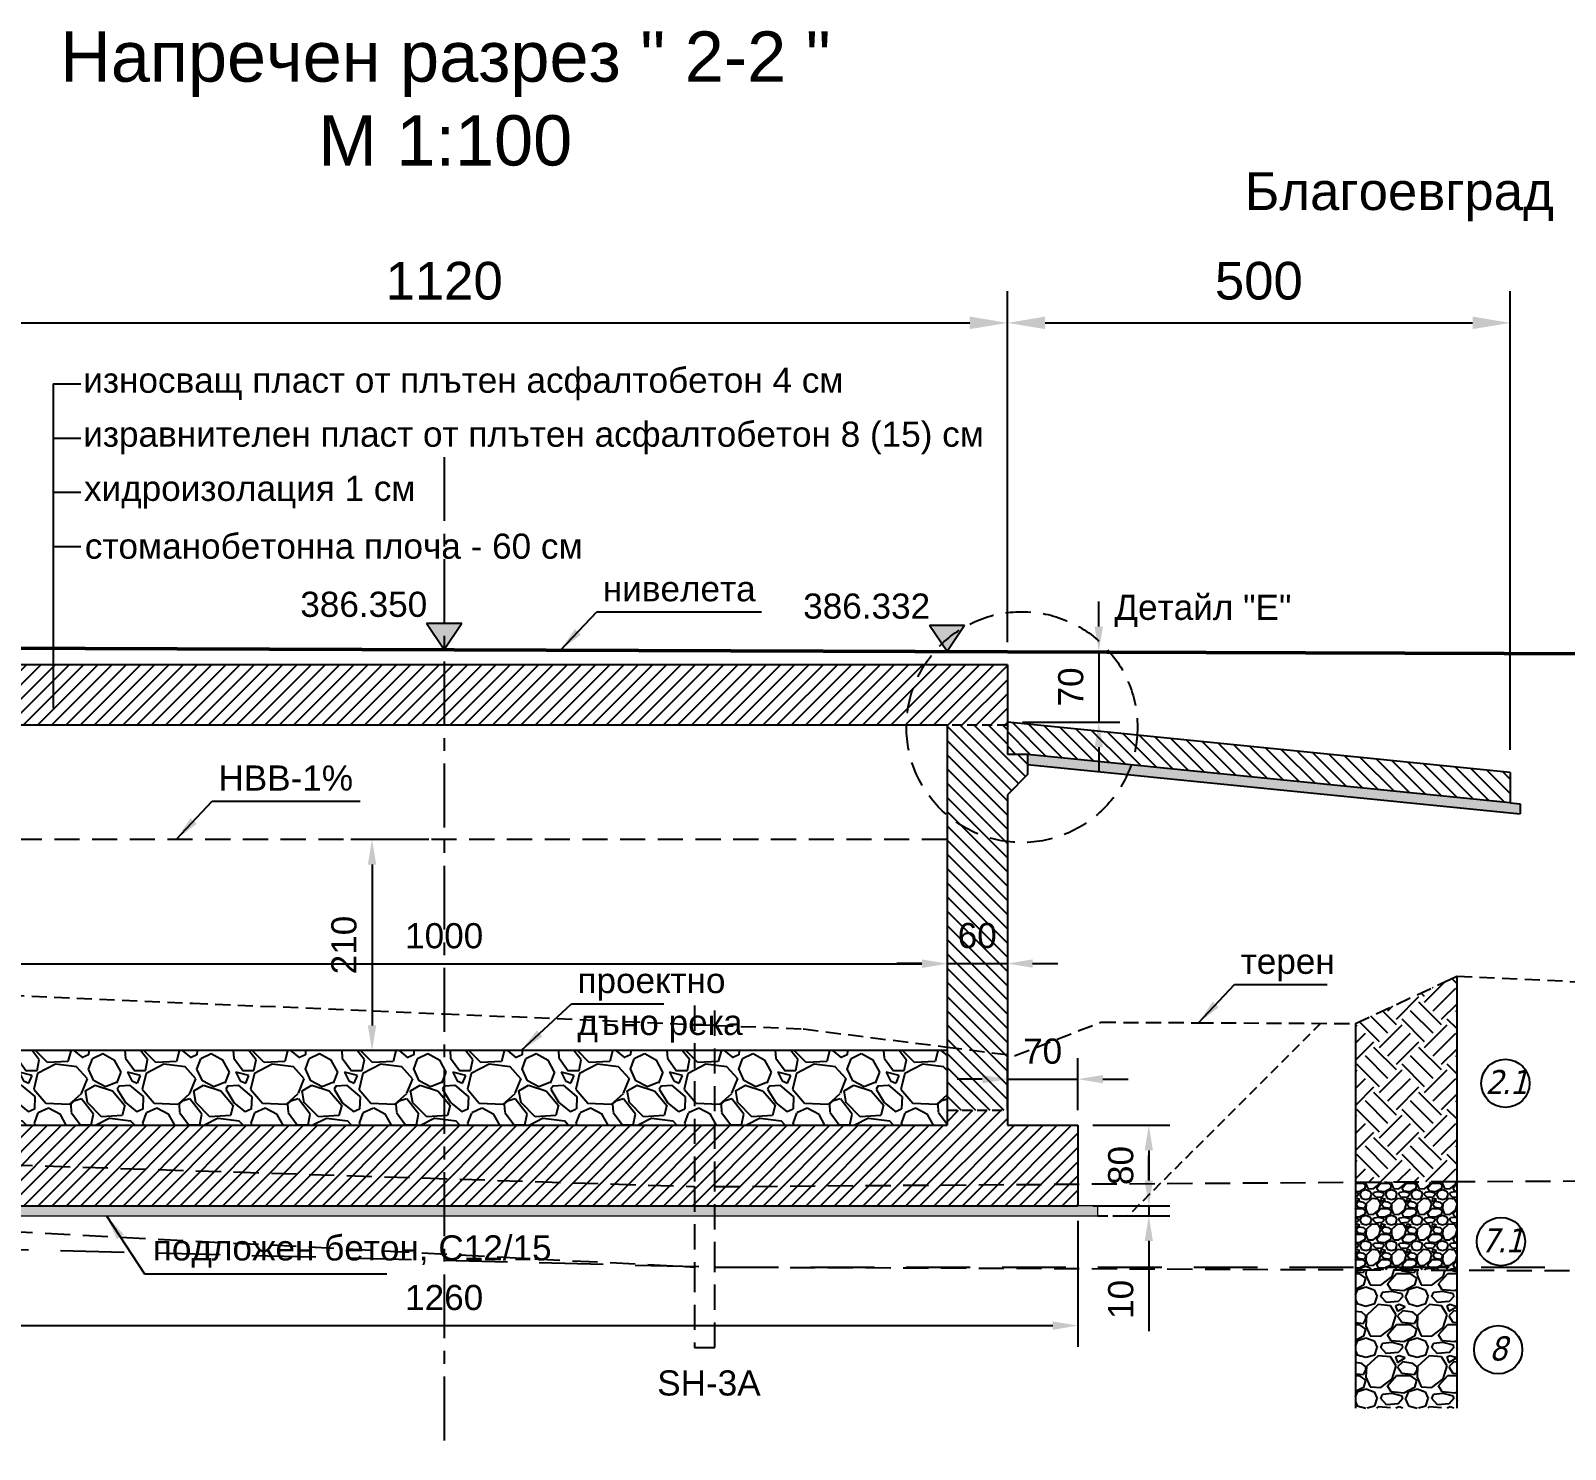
# Model space of a CAD drawing. Header units: centimetres. Extents: x 8495135 to 959133560, y 4530079 to 463453963.
# Drawn here: x 958987786 to 958989312, y 463414153 to 463415564 of the extents above; entities that cross this region are included whole.
import ezdxf
from ezdxf.enums import TextEntityAlignment as Align

# ---------------------------------------------------------------- set-up
doc = ezdxf.new("R2010")
doc.units = ezdxf.units.CM
doc.header["$LTSCALE"] = 0.1
for name, pattern in [('CENTER', [50.8, 31.75, -6.35, 6.35, -6.35]), ('DASHED', [0.75, 0.5, -0.25]), ('HIDDEN', [9.525, 6.35, -3.175]), ('LK_HIDDEN', [7.5, 5, -2.5])]:
    doc.linetypes.add(name, pattern=pattern)
for name, color, linetype, lineweight in [('31_VERT_ALIGNM', 1, 'Continuous', 50), ('br_text', 2, 'Continuous', 35), ('dimension', 1, 'Continuous', 20), ('golemi syoryjenia', 161, 'Continuous', 35)]:
    doc.layers.add(name, color=color, linetype=linetype, lineweight=lineweight)
for name, color, linetype in [('br_dimension', 1, 'Continuous'), ('br_hatch', 9, 'Continuous'), ('br_hatch_dark', 8, 'Continuous'), ('br_view_yellow', 2, 'Continuous'), ('hatch', 253, 'Continuous'), ('Kustendilska voda', 12, 'Continuous'), ('plast', 7, 'Continuous')]:
    doc.layers.add(name, color=color, linetype=linetype)
doc.styles.add('1-10 cm', font='arial.ttf', dxfattribs={"height": 2.5})
doc.styles.add('MM 1 to 100', font='arial.ttf', dxfattribs={"height": 25})
doc.styles.add('MM 1 to 150', font='arial.ttf', dxfattribs={"height": 37.5})
doc.styles.add('MM 1 to 25', font='arial.ttf', dxfattribs={"height": 6.25})
doc.styles.add('MM_ARIAL', font='arial.ttf')
doc.styles.get("Standard").update_dxf_attribs({"font": 'arial.ttf'})
doc.dimstyles.new('MM DIM 1 to 100', dxfattribs={"dimscale": 10, "dimtxt": 2.5, "dimasz": 2.5, "dimexe": 2.1, "dimexo": 1.5, "dimgap": 1.5, "dimtad": 1, "dimdec": 0, "dimdsep": 46, "dimtxsty": 'MM_ARIAL', "dimcen": 3, "dimclrd": 1, "dimclre": 1, "dimclrt": 7, "dimaunit": 2, "dimadec": 1, "dimazin": 0, "dimtp": 100, "dimtm": 3, "dimtfac": 1, "dimtdec": 0, "dimtix": 1, "dimtmove": 0, "dimatfit": 3, "dimfxl": 0, "dimtolj": 1, "dimtzin": 0, "dimarcsym": 0})
doc.dimstyles.new('MM DIM 1 to 150', dxfattribs={"dimscale": 15, "dimtxt": 2.5, "dimasz": 2.5, "dimexe": 2.1, "dimexo": 1.5, "dimgap": 1.5, "dimtad": 1, "dimdec": 0, "dimdsep": 46, "dimtxsty": 'MM_ARIAL', "dimcen": 3, "dimclrd": 1, "dimclre": 1, "dimclrt": 7, "dimaunit": 2, "dimadec": 1, "dimazin": 0, "dimtp": 100, "dimtm": 3, "dimtfac": 1, "dimtdec": 0, "dimtix": 1, "dimtmove": 0, "dimatfit": 3, "dimfxl": 0, "dimtolj": 1, "dimtzin": 0, "dimarcsym": 0})

# ---------------------------------------------------------------- blocks, each defined once
blk = doc.blocks.new('*D321')
at = {"layer": 'br_dimension', "color": 1, "lineweight": -2, "transparency": 16777216}
for p, q in [((958987697, 463414647.9), (958987697, 463414614.9)), ((958988697.1, 463414647.9), (958988697.1, 463414614.9)), ((958987722, 463414635.9), (958988672.1, 463414635.9))]:
    blk.add_line(p, q, dxfattribs=at)
at = {"layer": 'br_dimension', "color": 1, "transparency": 16777216}
for points in [[(958987722, 463414640), (958987722, 463414631.7), (958987697, 463414635.9)], [(958988672.1, 463414640), (958988672.1, 463414631.7), (958988697.1, 463414635.9)]]:
    blk.add_solid(points, dxfattribs=at)
at = {"layer": 'br_dimension', "color": 7, "transparency": 16777216, "insert": (958988197.1, 463414663.6), "char_height": 25, "attachment_point": 5, "style": 'MM_ARIAL'}
blk.add_mtext('\\A1;1000', dxfattribs=at)
blk = doc.blocks.new('*D322')
at = {"layer": 'br_dimension', "color": 1, "lineweight": -2, "transparency": 16777216}
for p, q in [((958988897.7, 463414420.2), (958988897.7, 463414445.2)), ((958988842.1, 463414395.2), (958988918.7, 463414395.2)), ((958988862.1, 463414385.2), (958988918.7, 463414385.2)), ((958988897.7, 463414395.2), (958988897.7, 463414385.2)), ((958988897.7, 463414360.2), (958988897.7, 463414270.4))]:
    blk.add_line(p, q, dxfattribs=at)
at = {"layer": 'br_dimension', "color": 1, "transparency": 16777216}
for points in [[(958988893.5, 463414420.2), (958988901.8, 463414420.2), (958988897.7, 463414395.2)], [(958988893.5, 463414360.2), (958988901.8, 463414360.2), (958988897.7, 463414385.2)]]:
    blk.add_solid(points, dxfattribs=at)
at = {"layer": 'br_dimension', "color": 7, "transparency": 16777216, "insert": (958988869.9, 463414302.1), "char_height": 25, "attachment_point": 5, "rotation": 90, "style": 'MM_ARIAL'}
blk.add_mtext('\\A1;10', dxfattribs=at)
blk = doc.blocks.new('*D323')
at = {"layer": 'br_dimension', "color": 1, "lineweight": -2, "transparency": 16777216}
for p, q in [((958988842.1, 463414475.2), (958988918.7, 463414475.2)), ((958988897.7, 463414450.2), (958988897.7, 463414420.2)), ((958988842.1, 463414395.2), (958988918.7, 463414395.2))]:
    blk.add_line(p, q, dxfattribs=at)
at = {"layer": 'br_dimension', "color": 1, "transparency": 16777216}
for points in [[(958988893.5, 463414450.2), (958988901.8, 463414450.2), (958988897.7, 463414475.2)], [(958988893.5, 463414420.2), (958988901.8, 463414420.2), (958988897.7, 463414395.2)]]:
    blk.add_solid(points, dxfattribs=at)
at = {"layer": 'br_dimension', "color": 7, "transparency": 16777216, "insert": (958988869.9, 463414435.2), "char_height": 25, "attachment_point": 5, "rotation": 90, "style": 'MM_ARIAL'}
blk.add_mtext('\\A1;80', dxfattribs=at)
blk = doc.blocks.new('*D324')
at = {"layer": 'br_dimension', "color": 1, "lineweight": -2, "transparency": 16777216}
for p, q in [((958987567.1, 463414380.2), (958987567.1, 463414255)), ((958988827.1, 463414380.2), (958988827.1, 463414255)), ((958987592.1, 463414276), (958988802.1, 463414276))]:
    blk.add_line(p, q, dxfattribs=at)
at = {"layer": 'br_dimension', "color": 1, "transparency": 16777216}
for points in [[(958987592.1, 463414280.2), (958987592.1, 463414271.8), (958987567.1, 463414276)], [(958988802.1, 463414280.2), (958988802.1, 463414271.8), (958988827.1, 463414276)]]:
    blk.add_solid(points, dxfattribs=at)
at = {"layer": 'br_dimension', "color": 7, "transparency": 16777216, "insert": (958988197.1, 463414303.8), "char_height": 25, "attachment_point": 5, "style": 'MM_ARIAL'}
blk.add_mtext('\\A1;1260', dxfattribs=at)
blk = doc.blocks.new('*D325')
at = {"layer": 'br_dimension', "color": 1, "lineweight": -2, "transparency": 16777216}
for p, q in [((958988697.1, 463414661.4), (958988697.1, 463414615.1)), ((958988757.1, 463414648.8), (958988757.1, 463414615.1)), ((958988672.1, 463414636.1), (958988647.1, 463414636.1)), ((958988697.1, 463414636.1), (958988757.1, 463414636.1)), ((958988782.1, 463414636.1), (958988807.1, 463414636.1))]:
    blk.add_line(p, q, dxfattribs=at)
at = {"layer": 'br_dimension', "color": 1, "transparency": 16777216}
for points in [[(958988672.1, 463414640.2), (958988672.1, 463414631.9), (958988697.1, 463414636.1)], [(958988782.1, 463414640.2), (958988782.1, 463414631.9), (958988757.1, 463414636.1)]]:
    blk.add_solid(points, dxfattribs=at)
at = {"layer": 'br_dimension', "color": 7, "transparency": 16777216, "insert": (958988727.1, 463414663.8), "char_height": 25, "attachment_point": 5, "style": 'MM_ARIAL'}
blk.add_mtext('\\A1;60', dxfattribs=at)
blk = doc.blocks.new('*D329')
at = {"layer": 'br_dimension', "color": 1, "lineweight": -2, "transparency": 16777216}
for p, q in [((958988182, 463414759.5), (958988104.4, 463414759.5)), ((958988125.4, 463414734.5), (958988125.4, 463414574.5)), ((958988182, 463414549.5), (958988104.4, 463414549.5))]:
    blk.add_line(p, q, dxfattribs=at)
at = {"layer": 'br_dimension', "color": 1, "transparency": 16777216}
for points in [[(958988121.2, 463414734.5), (958988129.6, 463414734.5), (958988125.4, 463414759.5)], [(958988121.2, 463414574.5), (958988129.6, 463414574.5), (958988125.4, 463414549.5)]]:
    blk.add_solid(points, dxfattribs=at)
at = {"layer": 'br_dimension', "color": 7, "transparency": 16777216, "insert": (958988097.6, 463414654.5), "char_height": 25, "attachment_point": 5, "rotation": 90, "style": 'MM_ARIAL'}
blk.add_mtext('\\A1;210', dxfattribs=at)
blk = doc.blocks.new('*D331')
at = {"layer": 'br_dimension', "color": 1, "lineweight": -2, "transparency": 16777216}
for p, q in [((958988757.1, 463414490.2), (958988757.1, 463414542.1)), ((958988827.1, 463414490.2), (958988827.1, 463414542.1)), ((958988732.1, 463414521.1), (958988707.1, 463414521.1)), ((958988757.1, 463414521.1), (958988827.1, 463414521.1)), ((958988852.1, 463414521.1), (958988877.1, 463414521.1))]:
    blk.add_line(p, q, dxfattribs=at)
at = {"layer": 'br_dimension', "color": 1, "transparency": 16777216}
for points in [[(958988732.1, 463414525.2), (958988732.1, 463414516.9), (958988757.1, 463414521.1)], [(958988852.1, 463414525.2), (958988852.1, 463414516.9), (958988827.1, 463414521.1)]]:
    blk.add_solid(points, dxfattribs=at)
at = {"layer": 'br_dimension', "color": 7, "transparency": 16777216, "insert": (958988792.1, 463414548.8), "char_height": 25, "attachment_point": 5, "style": 'MM_ARIAL'}
blk.add_mtext('\\A1;70', dxfattribs=at)
blk = doc.blocks.new('*U819')
at = {"ltscale": 0.5}
blk.add_hatch(color=256, dxfattribs=at).paths.add_polyline_path([(-17.5, 26), (0, 0), (17.5, 26)])
for p, q in [((-17.5, 26), (17.5, 26)), ((-17.5, 26), (0, 0)), ((0, 0), (17.5, 26)), ((-40, 0), (0, 0)), ((0, 0), (40, 0))]:
    blk.add_line(p, q, dxfattribs=at)
at = {"color": 7, "ltscale": 0.5, "style": '1-10 cm'}
blk.add_attdef('1', text='', height=25, dxfattribs=at).set_placement((79.9, 32.7), align=Align.CENTER)
blk = doc.blocks.new('*D820')
at = {"layer": 'br_view_yellow', "color": 1, "linetype": 'ByBlock', "lineweight": -2, "ltscale": 3, "transparency": 16777216}
for p, q in [((958988848, 463414971.2), (958988848, 463414996.2)), ((958988772.1, 463414946.2), (958988869, 463414946.2)), ((958988848, 463414946.2), (958988848, 463414876.2)), ((958988772.1, 463414876.2), (958988869, 463414876.2)), ((958988848, 463414851.2), (958988848, 463414826.2))]:
    blk.add_line(p, q, dxfattribs=at)
at = {"layer": 'br_view_yellow', "color": 1, "linetype": 'ByBlock', "ltscale": 3, "transparency": 16777216}
for points in [[(958988843.8, 463414971.2), (958988852.1, 463414971.2), (958988848, 463414946.2)], [(958988843.8, 463414851.2), (958988852.1, 463414851.2), (958988848, 463414876.2)]]:
    blk.add_solid(points, dxfattribs=at)
at = {"layer": 'br_view_yellow', "color": 7, "linetype": 'ByBlock', "ltscale": 3, "transparency": 16777216, "insert": (958988820.2, 463414911.2), "char_height": 25, "attachment_point": 5, "rotation": 90, "style": 'MM_ARIAL'}
blk.add_mtext('\\A1;70', dxfattribs=at)
blk = doc.blocks.new('*D823')
at = {"layer": 'br_hatch', "color": 1, "lineweight": -2, "transparency": 16777216}
for p, q in [((958987637.1, 463414955.7), (958987637.1, 463415304.8)), ((958988757.1, 463414955.7), (958988757.1, 463415304.8)), ((958987674.6, 463415273.3), (958988719.6, 463415273.3))]:
    blk.add_line(p, q, dxfattribs=at)
at = {"layer": 'br_hatch', "color": 1, "transparency": 16777216}
for points in [[(958987674.6, 463415279.6), (958987674.6, 463415267.1), (958987637.1, 463415273.3)], [(958988719.6, 463415279.6), (958988719.6, 463415267.1), (958988757.1, 463415273.3)]]:
    blk.add_solid(points, dxfattribs=at)
at = {"layer": 'br_hatch', "color": 7, "transparency": 16777216, "insert": (958988197.1, 463415315), "char_height": 37.5, "attachment_point": 5, "style": 'MM_ARIAL'}
blk.add_mtext('\\A1;1120', dxfattribs=at)
blk = doc.blocks.new('*D824')
at = {"layer": 'br_hatch', "color": 1, "lineweight": -2, "transparency": 16777216}
for p, q in [((958988757.1, 463414955.7), (958988757.1, 463415304.8)), ((958989257.1, 463414848.7), (958989257.1, 463415304.8)), ((958988794.6, 463415273.3), (958989219.6, 463415273.3))]:
    blk.add_line(p, q, dxfattribs=at)
at = {"layer": 'br_hatch', "color": 1, "transparency": 16777216}
for points in [[(958988794.6, 463415279.6), (958988794.6, 463415267.1), (958988757.1, 463415273.3)], [(958989219.6, 463415279.6), (958989219.6, 463415267.1), (958989257.1, 463415273.3)]]:
    blk.add_solid(points, dxfattribs=at)
at = {"layer": 'br_hatch', "color": 7, "transparency": 16777216, "insert": (958989007.1, 463415315), "char_height": 37.5, "attachment_point": 5, "style": 'MM_ARIAL'}
blk.add_mtext('\\A1;500', dxfattribs=at)

msp = doc.modelspace()

# ---------------------------------------------------------------- hatches: boundary and pattern name
at = {"layer": 'br_hatch'}
h = msp.add_hatch(dxfattribs=at)
h.set_pattern_fill('_USER', color=256, scale=10, angle=45, style=0, pattern_type=0)
h.set_pattern_definition([(45, (958987637.051, 463414873.165), (-7.07107, 7.07107), [])])
h.paths.add_polyline_path([(958988674.83, 463414933.17), (958988197.07, 463414933.17), (958988197.07, 463414873.17), (958988656.73, 463414873.17, -0.1391006)])
h.paths.add_polyline_path([(958988757.05, 463414933.17), (958988674.83, 463414933.17, 0.1391006), (958988656.73, 463414873.17), (958988697.05, 463414873.17), (958988757.05, 463414873.17)])
h.paths.add_polyline_path([(958988197.07, 463414933.17), (958987637.05, 463414933.17), (958987637.05, 463414873.17), (958987697.05, 463414873.17), (958988197.07, 463414873.17)])
h = msp.add_hatch(dxfattribs=at)
h.set_pattern_fill('_USER', color=256, scale=10, angle=135, style=0, pattern_type=0)
h.set_pattern_definition([(135, (958988697.051, 463414490.186), (-7.07107, -7.07107), [])])
h.paths.add_polyline_path([(958988777.05, 463414824.07), (958988777.05, 463414844.07), (958988757.05, 463414844.07), (958988757.05, 463414873.17), (958988697.05, 463414873.17), (958988697.05, 463414783.88, 0.1458719), (958988757.05, 463414757.36), (958988757.05, 463414804.07)])
h.paths.add_polyline_path([(958988757.05, 463414757.36, -0.1458719), (958988697.05, 463414783.88), (958988697.05, 463414553.03), (958988697.07, 463414553.03), (958988757.05, 463414545.49)])
h.paths.add_polyline_path([(958988757.05, 463414545.49), (958988697.05, 463414553.03), (958988697.05, 463414490.19), (958988757.05, 463414490.19)])
h.paths.add_polyline_path([(958988701.57, 463414637.89), (958988752.92, 463414637.89), (958988752.92, 463414689.41), (958988701.57, 463414689.41)], flags=24)
h = msp.add_hatch(dxfattribs=at)
h.set_pattern_fill('_USER', color=256, scale=10, angle=135, style=0, pattern_type=0)
h.set_pattern_definition([(135, (958988757.051, 463414796.071), (-7.07107, -7.07107), [])])
h.paths.add_polyline_path([(958988886.07, 463414863.32, -0.0659438), (958988880.05, 463414833.77), (958989257.05, 463414796.07), (958989257.05, 463414826.22)])
h.paths.add_polyline_path([(958988886.07, 463414863.32), (958988757.05, 463414876.22), (958988757.05, 463414844.07), (958988777.05, 463414844.07), (958988880.05, 463414833.77, 0.0659438)])
h = msp.add_hatch(dxfattribs=at)
h.set_pattern_fill('EARTH', color=256, scale=5, angle=45)
h.set_pattern_definition([(45, (950484482.08, 458887364.23), (4e-15, 44.90128061), [31.75, -31.75]), (45, (950484473.66, 458887372.65), (4e-15, 44.90128061), [31.75, -31.75]), (45, (950484465.24, 458887381.07), (4e-15, 44.90128061), [31.75, -31.75]), (135, (950484465.24, 458887386.682), (-44.90128061, 4e-15), [31.75, -31.75]), (135, (950484473.66, 458887395.1), (-44.90128061, 4e-15), [31.75, -31.75]), (135, (950484482.08, 458887403.52), (-44.90128061, 4e-15), [31.75, -31.75])])
h.paths.add_polyline_path([(958989204.07, 463414623.61), (958989103.27, 463414576.43), (958989103.27, 463414418.65), (958989204.07, 463414419.34)])
h = msp.add_hatch(dxfattribs=at)
h.set_pattern_fill('GRAVEL', color=256, scale=3, angle=135, style=0)
h.set_pattern_definition([(3.0128, (958987604.3746, 463414460.099), (915.987086, 53.881766), [10.2516, -1014.915]), (319.9697, (958987614.612, 463414460.6376), (-700.460643, 592.69833), [17.5922, -1741.62]), (267.5104, (958987628.0824, 463414449.3225), (53.882508, 1131.512458), [12.4045, -1228.041]), (42.2737, (958987662.5666, 463414441.779), (-1131.51169, -1023.749085), [16.0202, -1585.992]), (67.8337, (958987674.4206, 463414452.5554), (-377.17036, -915.987257), [15.709, -1555.194]), (132.2737, (958987680.3475, 463414467.1034), (1023.749085, -1131.51169), [16.0201, -1585.992]), (172.6942, (958987669.5712, 463414478.9574), (1239.275307, -161.645533), [21.1858, -2097.393]), (207.2553, (958987648.5574, 463414481.6514), (-1562.565663, -808.22264), [20.0016, -1980.159]), (256.4296, (958987630.7765, 463414472.4916), (-269.406749, -1131.511558), [16.0744, -1591.365]), (310.2364, (958987627.005, 463414456.866), (-538.815407, 646.57747), [18.3514, -899.217]), (357.3974, (958987638.8588, 463414442.8567), (1239.274593, -53.882327), [23.7323, -2349.504]), (273.8141, (958987609.763, 463414495.6606), (53.881794, -700.45924), [8.1, -801.918]), (306.4692, (958987610.3015, 463414487.5784), (-592.695563, 808.222253), [15.4105, -1525.638]), (0, (958987619.46, 463414475.186), (53.8815, 53.8815), [10.7763, -96.9867]), (338.1986, (958987616.767, 463414464.948), (-377.17214, 161.64505), [5.8032, -574.518]), (66.8014, (958987622.155, 463414462.793), (-107.76314, -215.52629), [8.207, -402.144]), (165.9638, (958987625.388, 463414470.336), (-269.4076, 53.88128), [13.3296, -430.989]), (296.565, (958987612.457, 463414473.57), (-53.88167, 161.6446), [9.6386, -231.327]), (151.3895, (958987653.4068, 463414431.5416), (-700.459938, 377.17139), [13.5026, -1336.764]), (205.3462, (958987641.553, 463414438.0074), (808.221612, 377.17052), [11.328, -1121.466]), (68.1986, (958987601.68, 463414462.793), (-161.64505, -377.17214), [11.6064, -568.716]), (118.6105, (958987605.991, 463414473.569), (377.17139, -700.459938), [13.5026, -1336.764]), (114.444, (958987686.813, 463414464.948), (161.645075, -377.17096), [13.021, -638.031]), (69.7751, (958987681.425, 463414476.802), (-323.289573, -862.103685), [10.9102, -1080.108]), (201.8014, (958987655.023, 463414517.213), (-377.17214, -161.64505), [11.6064, -568.716]), (152.354, (958987644.247, 463414512.9027), (915.985837, -484.934193), [12.7735, -1264.572]), (204.444, (958987681.425, 463414490.811), (377.17096, 161.645075), [6.5105, -644.544]), (236.3099, (958987658.256, 463414513.98), (-161.64419, -269.40673), [3.8855, -384.66]), (300.9638, (958987656.1, 463414510.747), (-107.76328, 215.52617), [15.709, -298.4715]), (321.009, (958987664.183, 463414497.277), (-592.695984, 484.933162), [14.558, -1441.242]), (78.69, (958987630.238, 463414475.186), (-53.8814, -161.64452), [10.9897, -263.7534]), (128.1572, (958987632.393, 463414485.962), (-808.222947, 1023.750059), [19.1867, -1899.48]), (195.9454, (958987620.539, 463414501.049), (592.695503, 161.64421), [7.8452, -776.682]), (225, (958987612.996, 463414498.89), (-7e-15, -107.763), [4.572, -71.628]), (255.2564, (958987663.644, 463414494.583), (161.644877, 592.696257), [10.586, -1048.017]), (183.0128, (958987660.95, 463414484.3455), (-915.987086, -53.881766), [20.5033, -1004.664]), (135, (958987640.475, 463414483.27), (-107.763, 7e-15), [19.812, -56.388]), (100.3048, (958987626.466, 463414497.277), (161.64364, -915.985227), [12.0483, -1192.779]), (29.0546, (958987624.311, 463414509.131), (269.40833, 161.64499), [11.095, -543.651]), (342.646, (958987634.0094, 463414514.5192), (1562.564544, -484.933132), [18.0643, -1788.375]), (310.4261, (958987651.2515, 463414509.131), (646.578863, -754.341415), [19.1109, -1891.974]), (310.4261, (958987651.2515, 463414509.131), (646.578863, -754.341415), [19.1109, -1891.974])])
h.paths.add_polyline_path([(958988197.07, 463414549.53), (958987697.05, 463414549.53), (958987697.05, 463414529.91, -0.2468233), (958987749.9, 463414475.19), (958988197.07, 463414475.19)])
h.paths.add_polyline_path([(958988697.05, 463414549.53), (958988197.07, 463414549.53), (958988197.07, 463414475.19), (958988697.05, 463414475.19)])
h.paths.add_polyline_path([(958987697.05, 463414529.91), (958987697.05, 463414475.19), (958987749.9, 463414475.19, 0.2468233)], flags=17)
h = msp.add_hatch(dxfattribs=at)
h.set_pattern_fill('_USER', color=256, scale=10, angle=45, style=0, pattern_type=0)
h.set_pattern_definition([(45, (958987567.051, 463414395.183), (-7.07107, 7.07107), [])])
h.paths.add_polyline_path([(958987589.68, 463414452.28, -0.071117), (958987592.95, 463414475.19), (958987567.05, 463414475.19), (958987567.05, 463414395.18), (958987612.92, 463414395.18, -0.1957588)])
h.paths.add_polyline_path([(958987753.17, 463414452.28, 0.071117), (958987749.9, 463414475.19), (958987697.05, 463414475.19), (958987697.05, 463414490.19), (958987637.05, 463414490.19), (958987637.05, 463414475.19), (958987592.95, 463414475.19, 0.071117), (958987589.68, 463414452.28, 0.1957588), (958987612.92, 463414395.18), (958987729.93, 463414395.18, 0.1957575)])
h.paths.add_polyline_path([(958988197.07, 463414475.19), (958987749.9, 463414475.19, -0.071117), (958987753.17, 463414452.28, -0.1957575), (958987729.93, 463414395.18), (958988197.07, 463414395.18)])
h.paths.add_polyline_path([(958988827.05, 463414475.19), (958988757.05, 463414475.19), (958988757.05, 463414490.19), (958988697.05, 463414490.19), (958988697.05, 463414475.19), (958988197.07, 463414475.19), (958988197.07, 463414395.18), (958988827.05, 463414395.19)])
h = msp.add_hatch(dxfattribs=at)
h.set_pattern_fill('GRAVEL', color=256)
h.set_pattern_definition([(228.0127875, (950484500.3668, 458887389.6311), (-203.20000001596, -228.5999999858), [3.4172144, -338.304836396]), (184.969741, (950484498.0808, 458887387.0911), (304.7999998794, 25.40000144698), [5.8640472, -580.540488935]), (132.5104471, (950484492.2388, 458887386.5831), (254.00000010727, -279.39999990246), [4.1348152, -409.34722794]), (267.273689, (950484482.3328, 458887380.2331), (25.4000000532, 507.99999999733), [5.3400452, -528.66437426]), (292.83365418, (950484482.0788, 458887374.8991), (-127.00000001063, 304.79999999555), [5.236337, -518.398077453]), (357.273689, (950484484.1108, 458887370.0731), (-507.99999999733, 25.4000000532), [5.3400452, -528.66437426]), (37.69424047, (950484489.4448, 458887369.8191), (-330.19999998536, -254.000000019), [7.0619366, -699.13115314]), (72.25532837, (950484495.0328, 458887374.1371), (177.80000004779, 558.79999998479), [6.6671952, -660.05256602]), (121.42956562, (950484497.0648, 458887380.4871), (-203.20000002883, 330.19999998226), [5.35813, -530.45545699]), (175.2363583, (950484494.2708, 458887385.0591), (279.399999996, -25.4000000439), [6.1171328, -299.7393695]), (222.3974378, (950484488.1748, 458887385.5671), (-304.79999999025, -279.40000001064), [7.9107792, -783.16772512]), (138.81407483, (950484507.4788, 458887379.979), (-177.79999998934, 152.4000000124), [2.7000454, -267.305658243]), (171.4692344, (950484505.4468, 458887381.7571), (330.2000000089, -50.79999994237), [5.1368198, -508.54638997]), (225, (950484500.367, 458887382.52), (-4e-15, -25.4), [3.5920934, -32.328931084]), (203.19859051, (950484498.5888, 458887385.567), (127.0000000035, 50.7999999911), [1.9344132, -191.50622369]), (291.80140949, (950484496.811, 458887384.805), (-25.4000000053, 76.1999999982), [2.7356562, -134.0475299]), (30.96375653, (950484497.827, 458887382.265), (76.2000000019, 50.7999999972), [4.4431966, -143.66298153]), (161.56505118, (950484501.637, 458887384.551), (50.800000001, -25.3999999973), [3.2128714, -77.10898117]), (16.389540334, (950484482.0788, 458887384.8051), (254, 76.2), [4.50088, -445.588266725]), (70.34617594, (950484486.3968, 458887386.0751), (-101.6000000093, -279.3999999967), [3.7759894, -373.82215678]), (293.19859051, (950484501.6368, 458887389.631), (-50.7999999911, 127.0000000036), [3.868801, -189.57183589]), (343.61045967, (950484503.1608, 458887386.0751), (-254.00000000532, 76.19999998223), [4.50088, -445.588266725]), (339.44395478, (950484482.0788, 458887369.057), (-127, 50.8), [4.340352, -212.67734313]), (294.7751406, (950484486.1428, 458887367.5331), (-127.00000015117, 279.39999993127), [3.6367212, -360.03593381]), (66.80140949, (950484501.8908, 458887364.231), (50.799999992, 127.0000000032), [3.868801, -189.57183589]), (17.35402464, (950484503.4148, 458887367.7871), (-330.19999999343, -101.60000002132), [4.2578274, -421.5237598]), (69.44395478, (950484489.4448, 458887364.231), (-50.8000000009, -126.99999999965), [2.170176, -214.84751913]), (101.309932474, (950484500.367, 458887364.231), (-25.4, 101.6), [1.295146, -128.219949645]), (165.96375653, (950484500.113, 458887365.501), (76.2, -25.4), [5.236337, -99.49054589]), (186.00900596, (950484495.0328, 458887366.7711), (253.99999999865, 25.4000000133), [4.85267, -480.413648633]), (303.69006753, (950484497.827, 458887379.979), (-25.4000000035, 50.799999998), [3.6632388, -87.9177636]), (353.15722659, (950484499.8588, 458887376.9311), (431.80000000266, -50.79999997739), [6.3955676, -633.16009065]), (60.9453959, (950484506.2088, 458887376.169), (-101.6000000028, -177.7999999984), [2.6150824, -258.89392318]), (90, (950484507.48, 458887378.455), (-25.4, 25.4), [1.524, -23.876]), (120.25643716, (950484494.5248, 458887367.5331), (101.59999998757, -177.8000000071), [3.5286696, -349.33940773]), (48.0127875, (950484492.7468, 458887370.5811), (203.20000001675, 228.5999999851), [6.8344288, -334.887621996]), (0, (950484497.32, 458887375.66), (25.4, 25.4), [6.604, -18.796]), (325.3048465, (950484503.9228, 458887375.6611), (254.00000009622, -177.79999986255), [4.0160956, -397.59316724]), (254.0546041, (950484507.2248, 458887373.375), (-25.3999999982, -101.6000000004), [3.6982908, -181.21650039]), (207.64597536, (950484506.2088, 458887369.8191), (-482.60000001773, -253.99999996631), [6.021451, -596.12464423]), (175.42607874, (950484500.8748, 458887367.0251), (-330.19999999999, 25.4), [6.3702946, -630.65846456])])
h.paths.add_polyline_path([(958989204.07, 463414334.25), (958989204.07, 463414419.32), (958989197.07, 463414419.3), (958989103.27, 463414418.65), (958989103.27, 463414334.25)])
h.paths.add_polyline_path([(958989103.27, 463414334.25), (958989103.27, 463414331.59), (958989204.07, 463414331.17), (958989204.07, 463414334.25)])
h = msp.add_hatch(dxfattribs=at)
h.set_pattern_fill('GRAVEL', color=256, scale=2)
h.set_pattern_definition([(228.0127875, (950484518.655, 458887415.031), (-406.4000000319, -457.1999999716), [6.8344288, -676.6096728]), (184.969741, (950484514.0828, 458887409.9511), (609.5999997588, 50.80000289396), [11.7280944, -1161.08097787]), (132.5104471, (950484502.3988, 458887408.935), (508.0000002145, -558.7999998049), [8.2696304, -818.69445588]), (267.273689, (950484482.5868, 458887396.235), (50.8000001064, 1015.99999999466), [10.6800904, -1057.32874851]), (292.83365418, (950484482.0788, 458887385.567), (-254.00000002127, 609.5999999911), [10.472674, -1036.7961549]), (357.273689, (950484486.1428, 458887375.915), (-1015.99999999466, 50.8000001064), [10.6800904, -1057.32874851]), (37.69424047, (950484496.8108, 458887375.4071), (-660.39999997072, -508.000000038), [14.1238732, -1398.26230628]), (72.25532837, (950484507.9868, 458887384.0431), (355.6000000956, 1117.59999996958), [13.3343904, -1320.10513204]), (121.42956562, (950484512.0508, 458887396.743), (-406.40000005766, 660.3999999645), [10.71626, -1060.91091397]), (175.2363583, (950484506.463, 458887405.887), (558.799999992, -50.8000000878), [12.2342656, -599.478739]), (222.3974378, (950484494.2708, 458887406.9031), (-609.5999999805, -558.80000002128), [15.8215584, -1566.33545024]), (138.81407483, (950484532.879, 458887395.727), (-355.5999999787, 304.8000000248), [5.4000908, -534.6113165]), (171.4692344, (950484528.8148, 458887399.283), (660.4000000178, -101.59999988475), [10.2736396, -1017.09277994]), (225, (950484518.655, 458887400.807), (-7e-15, -50.8), [7.1841868, -64.65786217]), (203.19859051, (950484515.099, 458887406.903), (254.000000007, 101.599999982), [3.8688264, -383.01244738]), (291.80140949, (950484511.543, 458887405.379), (-50.800000011, 152.399999996), [5.4713124, -268.0950598]), (30.96375653, (950484513.575, 458887400.299), (152.400000004, 101.5999999944), [8.8863932, -287.32596306]), (161.56505118, (950484521.195, 458887404.871), (101.600000003, -50.799999995), [6.4257428, -154.21796234]), (16.389540334, (950484482.0788, 458887405.379), (508, 152.4), [9.00176, -891.17653345]), (70.34617594, (950484490.7148, 458887407.919), (-203.2000000186, -558.7999999934), [7.5519788, -747.64431356]), (293.19859051, (950484521.195, 458887415.031), (-101.5999999823, 254.000000007), [7.737602, -379.14367178]), (343.61045967, (950484524.2428, 458887407.919), (-508.00000001065, 152.39999996446), [9.00176, -891.17653345]), (339.44395478, (950484482.079, 458887373.883), (-254, 101.6), [8.680704, -425.35468626]), (294.7751406, (950484490.2068, 458887370.835), (-254.0000003023, 558.7999998625), [7.2734424, -720.07186761]), (66.80140949, (950484521.703, 458887364.231), (101.599999984, 254.0000000064), [7.737602, -379.14367178]), (17.35402464, (950484524.7508, 458887371.343), (-660.3999999869, -203.20000004265), [8.5156548, -843.0475196]), (69.44395478, (950484496.811, 458887364.231), (-101.6000000018, -253.9999999993), [4.340352, -429.69503826]), (101.30993247, (950484518.655, 458887364.231), (-50.8, 203.2), [2.590292, -256.4398993]), (165.96375653, (950484518.147, 458887366.771), (152.4, -50.8), [10.472674, -198.98109178]), (186.00900596, (950484507.9868, 458887369.311), (507.9999999973, 50.8000000266), [9.70534, -960.82729727]), (303.69006753, (950484513.575, 458887395.727), (-50.800000007, 101.599999996), [7.3264776, -175.8355272]), (353.15722659, (950484517.6388, 458887389.6311), (863.6000000053, -101.5999999548), [12.7911352, -1266.3201813]), (60.9453959, (950484530.339, 458887388.107), (-203.2000000056, -355.5999999968), [5.2301648, -517.78784636]), (90, (950484532.88, 458887392.68), (-50.8, 50.8), [3.048, -47.752]), (120.25643716, (950484506.9708, 458887370.835), (203.1999999751, -355.6000000142), [7.0573392, -698.67881546]), (48.0127875, (950484503.415, 458887376.931), (406.4000000335, 457.1999999702), [13.6688576, -669.775244]), (0, (950484512.56, 458887387.09), (50.8, 50.8), [13.208, -37.592]), (325.3048465, (950484525.7668, 458887387.091), (508.0000001924, -355.5999997251), [8.0321912, -795.18633448]), (254.0546041, (950484532.371, 458887382.519), (-50.7999999965, -203.200000001), [7.3965816, -362.43300078]), (207.64597536, (950484530.3388, 458887375.4071), (-965.20000003547, -507.9999999326), [12.042902, -1192.24928846]), (175.42607874, (950484519.6708, 458887369.8191), (-660.39999999998, 50.8), [12.7405892, -1261.31692912])])
h.paths.add_polyline_path([(958989204.07, 463414331.17), (958989103.27, 463414331.59), (958989103.27, 463414193.96), (958989204.07, 463414193.96)])
at = {"layer": 'hatch'}
h = msp.add_hatch(color=256, dxfattribs=at)
h.dxf.hatch_style = 2
h.paths.add_polyline_path([(958988880.05, 463414833.77, -0.0225426), (958988876.23, 463414824.15), (958989267, 463414785.08), (958989267, 463414795.08), (958989257.05, 463414796.07)])
h.paths.add_polyline_path([(958988880.05, 463414833.77), (958988777.05, 463414844.07), (958988777.05, 463414834.07), (958988876.23, 463414824.15, 0.0225426)])
h = msp.add_hatch(color=256, dxfattribs=at)
h.dxf.hatch_style = 2
h.paths.add_polyline_path([(958988187.05, 463414395.19), (958987547.05, 463414395.19), (958987547.05, 463414395.18), (958987547.05, 463414385.18), (958988187.05, 463414385.19)])
h.paths.add_polyline_path([(958988847.05, 463414395.19), (958988827.05, 463414395.19), (958988187.05, 463414395.19), (958988187.05, 463414385.19), (958988827.05, 463414385.19), (958988847.05, 463414385.19)])

# ---------------------------------------------------------------- linework, layer by layer
at = {"layer": '31_VERT_ALIGNM'}
for p, q in [((958987637.05, 463414950.21), (958988757.05, 463414946.22)), ((958988757.05, 463414946.22), (958990504.08, 463414940.01))]:
    msp.add_line(p, q, dxfattribs=at)
at = {"layer": 'br_dimension'}
for p, q in [((958987808.29, 463415212.67), (958987808.29, 463414890.11)), ((958988777.05, 463414834.07), (958989267, 463414785.08)), ((958989257.05, 463414796.07), (958989267, 463414795.08)), ((958989267, 463414795.08), (958989267, 463414785.08)), ((958988697.03, 463414549.53), (958987697.03, 463414549.53))]:
    msp.add_line(p, q, dxfattribs=at)
at = {"layer": 'br_dimension', "ltscale": 0.5}
for p, q in [((958987808.29, 463415212.67), (958987835.8, 463415212.67)), ((958987808.29, 463415158.8), (958987835.8, 463415158.8)), ((958987808.29, 463415104.93), (958987835.8, 463415104.93)), ((958987808.29, 463415051.06), (958987835.8, 463415051.06))]:
    msp.add_line(p, q, dxfattribs=at)
at = {"layer": 'br_dimension', "linetype": 'CENTER', "ltscale": 20}
msp.add_line((958988197.07, 463415139.78), (958988197.07, 463414152.95), dxfattribs=at)
at = {"layer": 'br_dimension', "linetype": 'LK_HIDDEN', "ltscale": 20}
for p, q in [((958988757.05, 463414873.17), (958988697.05, 463414873.17)), ((958989068.51, 463414576.61), (958988877.09, 463414385.19)), ((958988697.05, 463414490.19), (958988757.05, 463414490.19)), ((958988847.05, 463414385.19), (958988877.09, 463414385.19))]:
    msp.add_line(p, q, dxfattribs=at)
at = {"layer": 'br_dimension', "linetype": 'LK_HIDDEN', "ltscale": 50}
msp.add_circle((958988771.53, 463414871.26), 114.82, dxfattribs=at)
at = {"layer": 'br_hatch', "linetype": 'HIDDEN', "ltscale": 100}
msp.add_lwpolyline([(958985208.77, 463414474.26), (958986292.07, 463414389.25), (958988466.07, 463414334.25), (958990178.36, 463414334.25)], dxfattribs=at)
at = {"layer": 'br_hatch_dark'}
for p, q in [((958989204.07, 463414623.63), (958989204.07, 463414193.96)), ((958989103.27, 463414576.43), (958989103.27, 463414193.96))]:
    msp.add_line(p, q, dxfattribs=at)
at = {"layer": 'br_hatch_dark', "linetype": 'DASHED', "ltscale": 300}
msp.add_lwpolyline([(958986947.07, 463414603.53), (958987197.07, 463414610.33), (958987447.07, 463414617.03), (958987459.97, 463414617.43), (958987697.07, 463414607.33), (958987947.07, 463414596.73), (958988197.07, 463414586.13), (958988447.07, 463414575.53), (958988554.17, 463414571.03), (958988697.07, 463414553.03), (958988764.67, 463414544.53), (958988849.87, 463414577.73), (958988947.07, 463414577.23), (958989103.27, 463414576.43), (958989197.07, 463414620.33), (958989204.07, 463414623.63), (958989447.07, 463414612.33), (958989538.57, 463414608.03), (958989697.07, 463414600.33), (958989947.07, 463414588.23), (958990162.67, 463414577.73), (958990197.07, 463414578.53)], dxfattribs=at)
at = {"layer": 'br_hatch_dark', "linetype": 'DASHED', "ltscale": 500}
for points in [[(958988446.07, 463414594.25), (958988446.07, 463414414.25), (958988446.07, 463414334.25), (958988446.07, 463414254.25), (958988466.07, 463414254.25), (958988466.07, 463414334.25), (958988466.07, 463414414.25), (958988466.07, 463414594.25)], [(958986302.07, 463414569.25), (958987125.73, 463414456.2), (958988446.07, 463414414.25)], [(958986302.07, 463414539.25), (958986948.43, 463414429.11), (958987276, 463414395.21), (958988446.07, 463414334.25)], [(958988466.07, 463414414.25), (958989197.07, 463414419.3), (958990178.36, 463414423.26)], [(958988466.07, 463414334.25), (958990178.36, 463414327.11)]]:
    msp.add_lwpolyline(points, dxfattribs=at)
at = {"layer": 'br_hatch_dark'}
for centre in [(958989252.18, 463414516.94), (958989247.79, 463414359.55), (958989245.03, 463414252.04)]:
    msp.add_circle(centre, 24, dxfattribs=at)
at = {"layer": 'br_view_yellow'}
for p, q in [((958988757.05, 463414933.17), (958987637.05, 463414933.17)), ((958988757.05, 463414933.17), (958988757.05, 463414844.07)), ((958988697.05, 463414873.17), (958987697.05, 463414873.17)), ((958988697.05, 463414873.17), (958988697.05, 463414475.19)), ((958988757.05, 463414804.07), (958988757.05, 463414475.19)), ((958987697.05, 463414475.19), (958988697.05, 463414475.19)), ((958988757.05, 463414475.19), (958988827.05, 463414475.19)), ((958988827.05, 463414475.19), (958988827.05, 463414395.19)), ((958987567.05, 463414395.18), (958988827.05, 463414395.19))]:
    msp.add_line(p, q, dxfattribs=at)
at = {"layer": 'br_view_yellow', "linetype": 'ByBlock', "ltscale": 3}
for p, q in [((958989257.05, 463414826.22), (958988757.05, 463414876.22)), ((958989257.05, 463414796.07), (958988777.05, 463414844.07)), ((958988777.05, 463414844.07), (958988777.05, 463414824.07)), ((958988777.05, 463414824.07), (958988757.05, 463414804.07)), ((958989257.05, 463414826.22), (958989257.05, 463414796.07))]:
    msp.add_line(p, q, dxfattribs=at)
at = {"layer": 'br_view_yellow', "ltscale": 3}
msp.add_line((958988777.05, 463414844.07), (958988757.05, 463414844.07), dxfattribs=at)
at = {"layer": 'dimension'}
msp.add_lwpolyline([(958987567.05, 463414395.18), (958987547.05, 463414395.18), (958987547.05, 463414385.18), (958988847.05, 463414385.19), (958988847.05, 463414395.19), (958988827.05, 463414395.19)], dxfattribs=at)
at = {"layer": 'Kustendilska voda', "color": 1, "linetype": 'DASHED', "ltscale": 500}
msp.add_line((958988697.03, 463414759.53), (958987697.03, 463414759.53), dxfattribs=at)

# ---------------------------------------------------------------- block references
at = {"layer": 'br_dimension', "ltscale": 0.5}
ref = msp.add_blockref('*U819', (958988197.05, 463414948.21), dxfattribs=dict(at, xscale=-1, rotation=359.9999689842867))
ref.add_attrib('1', '386.350', dxfattribs={"layer": '0', "color": 7, "ltscale": 0.5, "height": 25, "rotation": 359.99997, "style": '1-10 cm'}).set_placement((958988117.16, 463414980.91), align=Align.CENTER)
ref = msp.add_blockref('*U819', (958988697.05, 463414946.43), dxfattribs=dict(at, xscale=-1, rotation=359.9999689842867))
ref.add_attrib('1', '386.332', dxfattribs={"layer": '0', "color": 7, "ltscale": 0.5, "height": 25, "rotation": 359.99997, "style": '1-10 cm'}).set_placement((958988617.16, 463414979.13), align=Align.CENTER)

# ---------------------------------------------------------------- texts
at = {"layer": 'br_hatch_dark', "ltscale": 0.5, "style": 'MM 1 to 100'}
msp.add_text('Благоевград', height=37.5, dxfattribs=at).set_placement((958989300.31, 463415404.31), align=Align.MIDDLE_RIGHT)
at = {"layer": 'br_text', "ltscale": 0.5, "char_height": 25, "attachment_point": 4, "style": 'MM 1 to 25'}
for s, width, insert in [('{\\fArial|b0|i0|c204|p34;износващ пласт от плътен асфалтобетон }4 {\\fArial|b0|i0|c204|p34;см}', 792.7096, (958987838.33, 463415212.52)), ('изравнителен пласт от плътен асфалтобетон 8 (15) см', 905.3772, (958987838.29, 463415158.86)), ('{\\fArial|b0|i0|c204|p34;хидроизолация }1 {\\fArial|b0|i0|c204|p34;см}', 416.5144, (958987839, 463415104.96)), ('{\\fArial|b0|i0|c204|p34;стоманобетонна плоча }- 60 {\\fArial|b0|i0|c204|p34;см}', 540.4966, (958987839.84, 463415051.06))]:
    msp.add_mtext_dynamic_manual_height_columns(s, width=width, gutter_width=62.5, heights=[0], dxfattribs=dict(at, insert=insert))
at = {"layer": 'br_view_yellow'}
for s, insert, char_height, width, attachment_point, style in [('\\pi348.82;Напречен разрез " 2-2 "  \\P\\pi605.55;М 1:100', (958987466.46, 463415563.19), 50, 1275.3949, 1, 'MM 1 to 150'), ('нивелета', (958988354.82, 463415021.4), 25, 179.6726, 1, 'MM 1 to 100'), ('HBB-1%', (958987972.63, 463414833.13), 25, 179.6726, 1, 'MM 1 to 100'), ('терен', (958988989.03, 463414650.83), 25, 179.6726, 1, 'MM 1 to 100'), ('проектно дъно река', (958988329.63, 463414631.71), 25, 179.6726, 1, 'MM 1 to 100'), ('подложен бетон, C12/15', (958988303.93, 463414365.8), 25, 693.6032, 3, 'MM 1 to 100')]:
    msp.add_mtext(s, dxfattribs=dict(at, insert=insert, char_height=char_height, width=width, attachment_point=attachment_point, style=style))
at = {"layer": 'br_view_yellow', "linetype": 'ByBlock', "ltscale": 3, "insert": (958988863.36, 463415002.91), "char_height": 25, "attachment_point": 1, "style": 'MM 1 to 100'}
msp.add_mtext_dynamic_manual_height_columns('Детайл "E"', width=419.1093, gutter_width=62.5, heights=[30.83], dxfattribs=at)
at = {"layer": 'br_view_yellow', "linetype": 'ByBlock', "ltscale": 3, "insert": (958988408.91, 463414231.46), "char_height": 25, "width": 419.1093, "attachment_point": 1, "style": 'MM 1 to 100'}
msp.add_mtext('SH-3A', dxfattribs=at)
at = {"layer": 'plast', "char_height": 24, "width": 30.8049, "attachment_point": 2}
for s, insert in [('{\\fTahoma|b0|i1|c0|p34;\\T0.9;2.1}', (958989252.37, 463414530.23)), ('{\\fTahoma|b0|i1|c0|p34;\\T0.9;7.1}', (958989247.98, 463414372.85)), ('{\\fTahoma|b0|i1|c0|p34;8}', (958989245.22, 463414265.34))]:
    msp.add_mtext(s, dxfattribs=dict(at, insert=insert))

# ---------------------------------------------------------------- dimensions: what is measured, and where the dimension line sits
at = {"layer": 'br_dimension', "color": 1}
dim = msp.add_linear_dim(base=(958988125.4, 463414549.53), p1=(958988197.03, 463414759.53), p2=(958988197.03, 463414549.53), angle=90, dimstyle='MM DIM 1 to 100', dxfattribs=at)
dim.commit()
dim.dimension.update_dxf_attribs({"geometry": '*D329', "text_midpoint": (958988097.64, 463414654.53)})
dim = msp.add_linear_dim(base=(958988697.08, 463414635.88), p1=(958987697.03, 463414662.91), p2=(958988697.08, 463414662.91), dimstyle='MM DIM 1 to 100', dxfattribs=at)
dim.commit()
dim.dimension.update_dxf_attribs({"geometry": '*D321', "text_midpoint": (958988197.05, 463414663.64)})
at = {"layer": 'br_dimension'}
for base, p1, p2, picture, middle in [((958988757.05, 463414636.07), (958988697.08, 463414676.42), (958988757.05, 463414663.8), '*D325', (958988727.06, 463414663.83)), ((958988827.05, 463414521.05), (958988757.05, 463414475.19), (958988827.05, 463414475.19), '*D331', (958988792.05, 463414548.82)), ((958988827.05, 463414276.01), (958987567.05, 463414395.19), (958988827.05, 463414395.19), '*D324', (958988197.05, 463414303.78))]:
    dim = msp.add_linear_dim(base=base, p1=p1, p2=p2, dimstyle='MM DIM 1 to 100', dxfattribs=at)
    dim.commit()
    dim.dimension.update_dxf_attribs({"geometry": picture, "text_midpoint": middle})
dim = msp.add_linear_dim(base=(958988897.67, 463414395.19), p1=(958988827.05, 463414475.19), p2=(958988827.05, 463414395.19), angle=90, dimstyle='MM DIM 1 to 100', dxfattribs=at)
dim.commit()
dim.dimension.update_dxf_attribs({"geometry": '*D323', "text_midpoint": (958988869.9, 463414435.19)})
dim = msp.add_linear_dim(base=(958988897.67, 463414385.19), p1=(958988827.05, 463414395.19), p2=(958988847.05, 463414385.19), angle=90, dimstyle='MM DIM 1 to 100', dxfattribs=at)
dim.commit()
dim.dimension.update_dxf_attribs({"geometry": '*D322', "text_midpoint": (958988897.67, 463414302.11), "dimtype": 160})
at = {"layer": 'br_hatch'}
for base, p1, p2, picture, middle in [((958988757.05, 463415273.31), (958987637.05, 463414933.21), (958988757.05, 463414933.17), '*D823', (958988197.05, 463415314.96)), ((958989257.05, 463415273.31), (958988757.05, 463414933.17), (958989257.05, 463414826.22), '*D824', (958989007.05, 463415314.96))]:
    dim = msp.add_linear_dim(base=base, p1=p1, p2=p2, dimstyle='MM DIM 1 to 150', dxfattribs=at)
    dim.commit()
    dim.dimension.update_dxf_attribs({"geometry": picture, "text_midpoint": middle})
at = {"layer": 'br_view_yellow', "linetype": 'ByBlock', "ltscale": 3}
dim = msp.add_linear_dim(base=(958988847.98, 463414876.22), p1=(958988757.05, 463414946.22), p2=(958988757.05, 463414876.22), angle=90, dimstyle='MM DIM 1 to 100', override={"dimfxl": 2}, dxfattribs=at)
dim.commit()
dim.dimension.update_dxf_attribs({"geometry": '*D820', "text_midpoint": (958988820.22, 463414911.22)})

# ---------------------------------------------------------------- leaders
at = {"layer": 'br_dimension', "color": 1}
for points in [[(958988312.86, 463414947.8), (958988348.74, 463414985.81), (958988512.5, 463414985.81)], [(958987930.67, 463414759.53), (958987966.56, 463414797.53), (958988113.62, 463414797.53)], [(958988947.07, 463414577.23), (958988982.95, 463414615.24), (958989075.04, 463414615.24)], [(958988273.74, 463414549.53), (958988323.55, 463414596.12), (958988415.64, 463414596.12)]]:
    msp.add_leader(points, dimstyle='MM DIM 1 to 100', dxfattribs=at)
at = {"layer": 'golemi syoryjenia'}
msp.add_leader([(958987861.38, 463414385.19), (958987899.17, 463414327.59), (958988139.98, 463414327.59)], dimstyle='MM DIM 1 to 100', dxfattribs=at)

doc.saveas('drawing.dxf')
